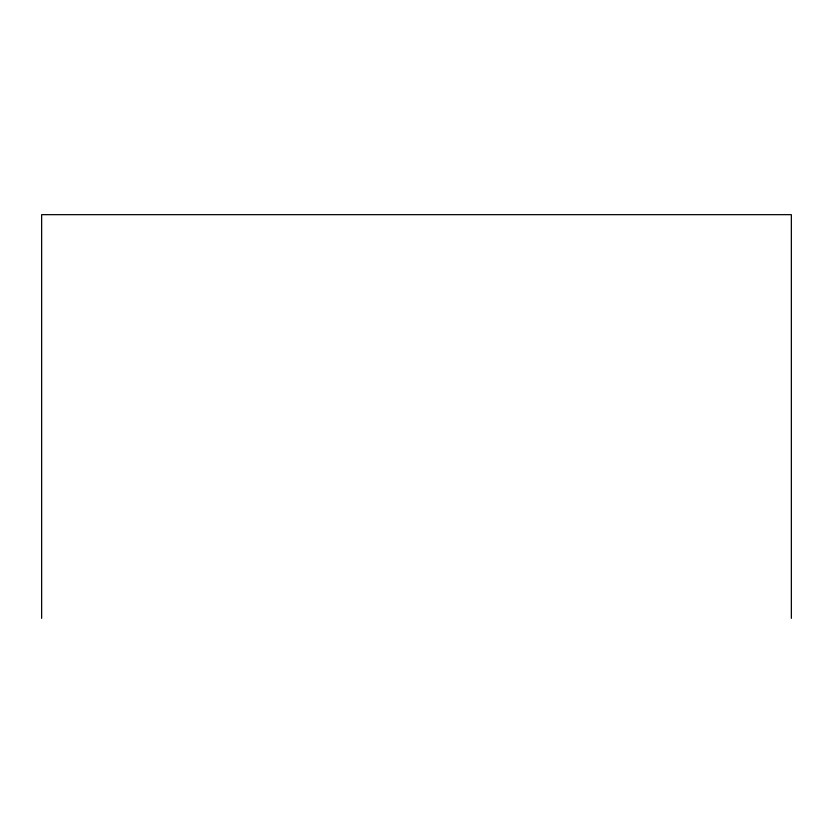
<?xml version="1.0" encoding="UTF-8"?>
<svg xmlns="http://www.w3.org/2000/svg" width="833" height="833" viewBox="0 0 833 833"><rect width="100%" height="100%" fill="white"/><g stroke="black" fill="none" stroke-linecap="round" stroke-linejoin="round"><path stroke-width="1.25" d="M791.35 618.336L791.35 214.664L41.65 214.664L41.65 618.336"/></g></svg>
